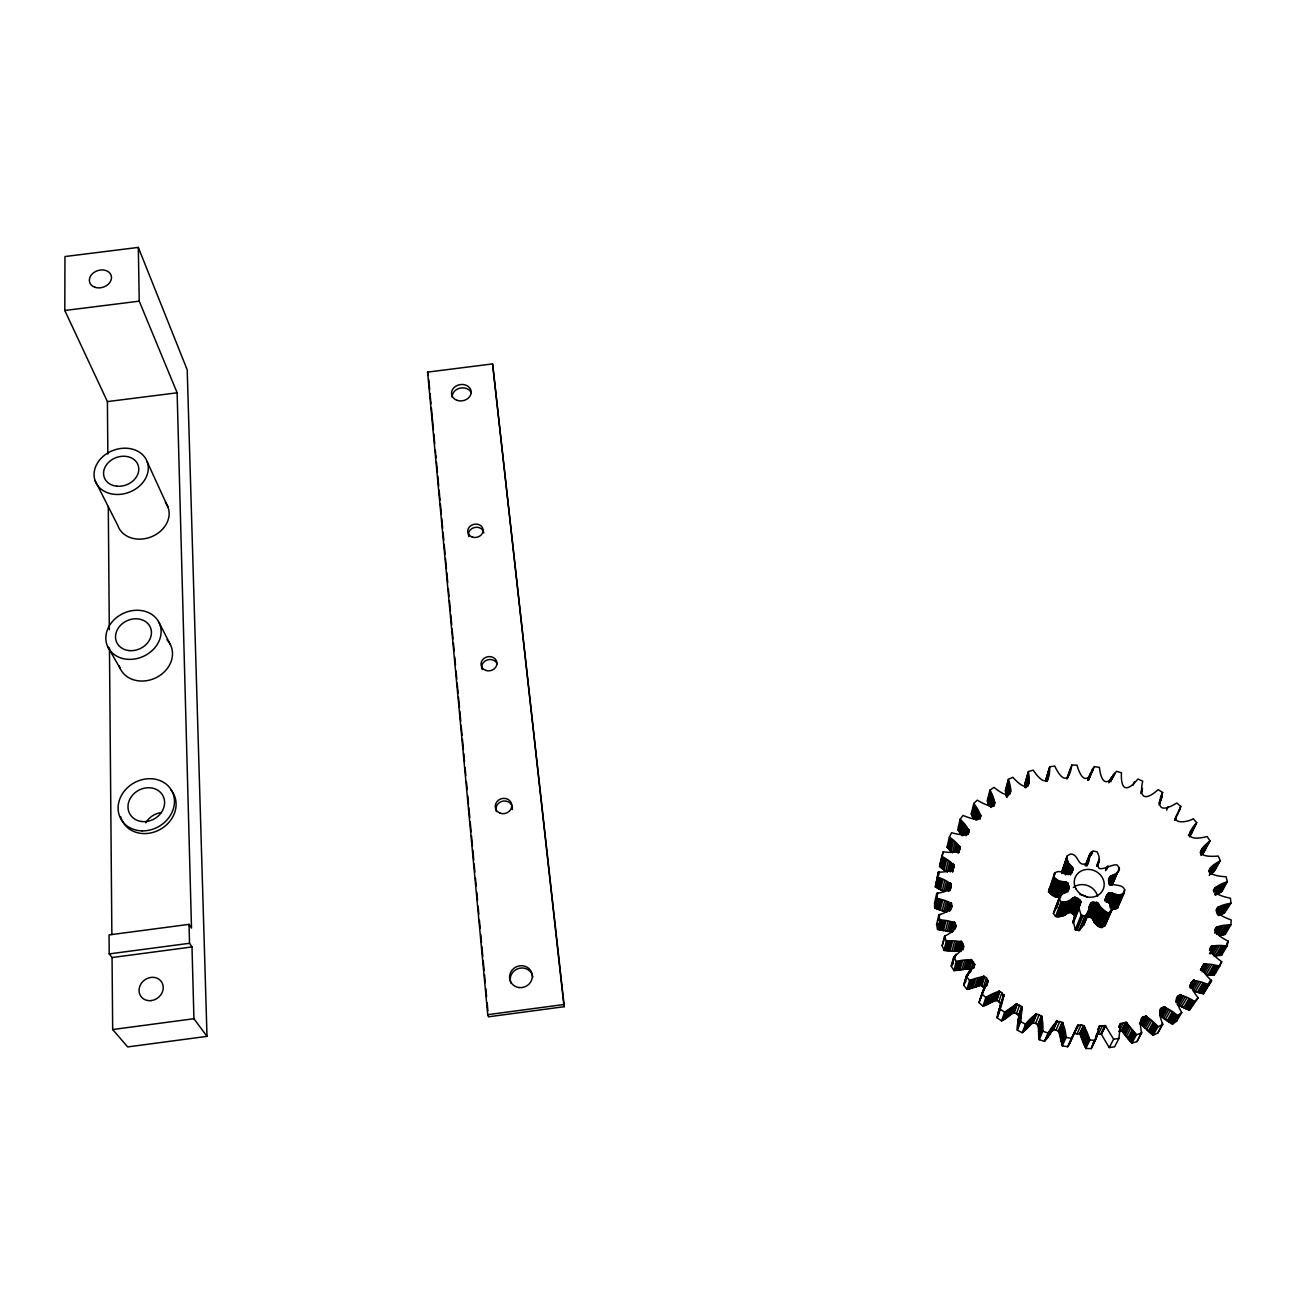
<?xml version="1.0" encoding="UTF-8"?>
<svg xmlns="http://www.w3.org/2000/svg" width="1296" height="1296" viewBox="0 0 1296 1296"><rect width="100%" height="100%" fill="white"/><g stroke="black" fill="none" stroke-linecap="round" stroke-linejoin="round"><path stroke-width="1.5" d="M1067.272 855.83L1061.683 872.807L1067.272 855.83L1070.415 854.032C1078.337 853.74 1077.462 865.793 1084.622 863.978C1092.074 864.076 1085.756 852.995 1093.387 851.002L1097.161 851.877L1098.992 856.235L1099.381 860.317L1097.258 865.858M107.843 454.086L107.406 401.598L64.8 310.489L64.962 256.543L138.316 247.406L187.207 369.83L207.004 1036.363L127.688 1046.925L112.671 1029.542L112.055 957.533L109.204 953.905L109.058 934.902L189.022 924.356L191.5 928.098L177.131 392.801L139.239 301.158L138.316 247.406M1102.394 1025.735L1098.198 1034.257L1101.389 1034.321L1109.246 1047.589L1113.604 1039.181L1105.277 1025.573L1099.381 1025.995L1096.74 1036.816L1091.281 1048.594L1085.837 1048.48L1089.904 1040.105C1080.734 1010.848 1076.409 1029.089 1067.71 1046.747L1062.299 1045.823C1060.436 1027.42 1053.859 1023.743 1044.495 1041.401L1039.262 1039.684C1040.526 1020.989 1034.224 1017.328 1022.252 1032.685L1017.328 1030.239L1017.976 1020.616L1021.718 1006.571L1016.599 1003.865L1004.627 1012.241L1001.565 1020.892L997.078 1017.765C1004.854 1000.01 998.665 996.3 982.984 1006.328L979.047 1002.618C983.826 985.705 998.989 969.473 969.57 980.473L966.233 976.244C980.149 961.567 974.09 957.015 956.318 961.502L953.71 956.902C970.024 944.671 964.564 939.406 946.323 941.139L944.509 936.295C962.653 926.867 958.23 920.905 939.811 919.901L938.822 914.944C958.133 908.545 955.217 902.048 936.878 898.371L936.716 893.414C956.545 890.077 955.476 883.37 937.559 877.036L938.223 872.192C957.922 871.852 958.927 865.388 941.771 856.413L943.229 851.812C962.264 854.258 965.342 848.507 949.385 837.005L951.588 832.745C969.521 837.686 974.462 833.085 960.142 819.218L963.058 815.395C979.582 822.571 985.981 819.412 973.798 803.471L977.314 800.167C992.234 809.287 999.605 807.7 989.982 790.106L994.032 787.385C1007.17 798.206 1015.027 798.125 1008.32 779.382L1012.808 777.308C1024.051 789.669 1031.94 790.852 1028.376 771.541L1033.204 770.148C1042.421 783.886 1050.003 786.008 1049.711 766.73L1054.75 766.066C1061.78 781.051 1068.908 783.675 1071.824 765.077L1076.976 765.142C1081.593 781.213 1088.316 783.967 1094.229 766.6L1099.381 767.394C1101.357 784.307 1107.821 786.947 1116.423 771.266L1121.445 772.789C1120.538 790.236 1127.018 792.634 1137.904 779.009L1142.699 781.213C1138.698 798.79 1145.421 800.993 1158.187 789.653L1162.642 792.504C1155.416 809.676 1162.544 811.912 1176.784 803.002L1180.786 806.42L1178.971 811.426M1039.262 1039.684L1042.762 1031.227C1044.025 1012.322 1037.642 1008.661 1025.557 1024.164L1022.252 1032.685M1099.3 860.755C1093.468 876.793 1111.271 863.233 1117.136 864.983L1119.371 868.045C1119.938 875.885 1107.157 873.617 1109.749 880.551C1110.834 887.825 1121.882 882.414 1124.717 889.85L1124.069 893.333C1118.48 898.889 1110.802 888.862 1107.043 895.099C1102.297 900.655 1114.771 903.96 1111.433 911.104L1108.258 912.951C1102.005 911.185 1090.244 891.146 1089.968 909.727L1083.667 925.101L1079.033 930.593L1075.275 929.702L1073.185 920.727L1080.751 901.627C1075.113 891.243 1069.022 905.11 1061.068 901.708L1058.864 898.598C1058.362 890.725 1071.144 892.976 1068.665 886.01C1067.645 878.737 1056.613 884.164 1053.859 876.744L1054.539 873.293C1059.982 868.028 1067.078 877.003 1071.112 872.078C1077.089 866.716 1064.875 863.946 1067.24 857.45M1017.328 1030.239L1020.568 1021.685L1022.22 1007.413M1028.198 776.855L1025.055 787.628L1025.233 782.363L1028.376 771.541M1141.614 1033.155L1136.511 1034.694L1126.127 1022.317L1123.34 1022.917L1118.902 1031.47L1122.223 1031.227L1131.894 1043.134L1136.948 1041.611L1141.614 1033.155C1137.337 1011.852 1145.437 1012.565 1158.025 1026.74L1162.723 1024.439C1155.076 1004.076 1162.771 1003.072 1177.562 1015.546L1181.725 1012.549C1171.114 993.805 1177.805 990.954 1194.62 1001.468L1198.168 997.839C1185.095 981.218 1190.182 976.633 1208.779 984.863L1211.598 980.732C1196.662 966.573 1199.642 960.579 1219.682 966.233L1221.707 961.681C1205.474 950.195 1206.074 943.277 1227.085 946.048L1228.284 941.22C1211.274 932.456 1209.46 925.214 1230.86 924.858L1231.2 919.885C1213.817 913.793 1209.8 906.811 1230.941 903.215L1230.439 898.209C1213.007 894.726 1207.224 888.473 1227.377 881.653L1226.065 876.76C1208.844 875.804 1201.829 870.539 1220.33 860.738L1218.24 856.04C1201.424 857.563 1193.762 853.367 1210.01 840.926L1207.192 836.552C1190.992 840.537 1183.199 837.281 1196.71 822.685L1193.26 818.748C1187.152 822.766 1169.251 824.483 1178.21 813.078M1075.275 929.702L1081.139 915.138L1078.871 907.897L1080.751 901.627M1085.562 917.681C1094.569 913.793 1093.387 927.401 1101.924 927.547L1105.034 925.733L1104.84 921.796M1136.948 1041.611L1141.679 1031.924M1109.246 1047.589L1114.56 1046.86L1118.966 1038.469L1120.343 1023.824L1123.34 1022.917M982.984 1006.328L985.802 997.547C1010.912 981.817 1002.926 1001.776 997.078 1017.765M946.274 881.701L943.974 891.535L935.356 886.918L938.223 872.192M1060.76 897.237L1054.669 896.573L1048.513 891.826L1054.539 873.293M1018.899 1016.761C1014.476 1006.765 1007.494 1019.11 1001.565 1020.892M1083.667 925.101L1090.033 908.075M1117.557 894.888L1111.093 909.743L1117.492 908.221L1117.557 904.154M948.105 861.241L945.805 871.268L939.535 866.489L941.771 856.413M935.356 886.918L937.559 877.036M943.229 851.812L939.535 866.489M938.66 875.205L939.389 871.9M940.459 867.267L942.694 857.207M936.392 887.566L938.612 877.684M941.431 868.077L943.682 858.017M937.494 888.23L939.713 878.348M936.716 893.414L934.529 903.15L934.675 908.059L945.497 911.817L947.813 902.146M953.386 841.25L951.021 851.456L947.068 847.244L949.385 837.005M942.354 868.806L944.622 858.762M938.531 888.829L940.766 878.963M947.846 848.135L950.162 837.896M936.052 900.736L937.818 892.944M943.261 869.503L945.545 859.459M934.675 908.059L936.878 898.371M948.672 849.058L951.005 838.82M939.535 889.396L941.787 879.53M944.136 870.134L946.436 860.09M935.809 908.561L938.029 898.873M949.482 849.901L951.815 839.678M940.507 889.915L942.775 880.049M950.26 850.711L952.609 840.488M936.992 909.063L939.227 899.375M942.322 890.806L944.606 880.956M938.126 909.517L940.361 899.829M947.311 872.224L949.644 862.213M960.142 819.218L957.728 829.618L962.167 835.807L964.645 825.455M939.211 909.938L941.463 900.25M952.479 852.8L954.86 842.611M958.343 830.606L960.773 820.206M954.423 922.298L952.009 931.775L937.559 929.41L936.587 924.485L938.822 914.944M949.061 871.349L951.021 863.006M940.248 910.31L942.516 900.623M954.229 852.25L956.221 843.761M959.024 831.611L961.454 821.227M938.482 920.047L939.827 914.312M945.918 890.158L947.765 882.284M950.26 871.981L952.22 863.638M959.672 832.55L962.118 822.182M955.849 851.521L957.452 844.733M937.559 929.41L939.811 919.901M960.32 833.458L962.782 823.09M942.192 910.942L944.492 901.271M951.669 870.815L953.257 864.14M947.198 890.627L949.061 882.754M951.977 870.993L953.564 864.319M952.22 871.171L953.807 864.513M960.952 834.284L963.414 823.932M952.414 871.349L954.002 864.691M956.934 852.298L958.538 845.51M938.758 929.75L941.009 920.257M952.528 871.528L954.115 864.853M952.528 872.03L954.164 865.161M948.283 890.968L950.162 883.111M948.623 891.113L950.503 883.256M943.942 911.428L946.258 901.773M957.857 852.93L959.477 846.158M948.883 891.259L950.778 883.402M958.538 851.472L959.753 846.385M940.005 930.074L942.289 920.581M949.563 889.445L951.134 883.694M958.473 852.881L959.963 846.596M949.806 890.109L951.232 883.985M958.91 851.877L960.125 846.79M958.91 852.541L960.206 846.968M950.146 890.368L951.086 886.448M963.738 835.385L965.812 826.767M941.188 930.366L943.488 920.873M965.196 834.786L966.865 827.901M942.338 930.625L944.638 921.132M946.825 912.076L949.174 902.421M966.152 835.693L967.82 828.824M976.261 808.526L973.669 819.023L971.222 814.018L973.798 803.471M943.423 930.836L945.74 921.359M948.429 910.343L950.308 902.615M971.676 815.054L974.252 804.524M948.769 910.44L950.665 902.713M967.383 834.721L968.647 829.57M949.077 910.537L950.956 902.81M972.178 816.14L974.754 805.626M968.031 833.263L968.873 829.829M949.304 910.667L951.199 902.939M968.209 833.506L969.181 830.282M949.466 910.796L951.523 903.344M968.225 834.381L969.246 830.477M972.68 817.144L975.256 806.63M949.644 911.282L951.539 903.571M973.166 818.116L975.758 807.602M945.448 931.192L947.781 921.699M950.843 909.695L951.782 905.839M959.396 951.232L943.99 950.438L942.192 945.643L944.509 936.295M945.4 935.501L942.192 945.643M975.062 818.926L977.233 810.178M947.246 931.419L949.612 921.942M975.969 820.352L978.156 811.636M943.99 950.438L946.323 941.139M948.834 931.581L951.215 922.088M977.281 819.85L979.031 812.867M945.221 950.6L947.57 941.301M978.496 819.137L979.825 813.904M950.195 931.646L952.592 922.169M979.63 818.246L980.505 814.763M979.825 818.521L980.845 815.297M946.517 950.746L948.883 941.447M951.329 931.678L953.743 922.201M980.068 819.202L980.926 815.524M951.701 931.711L954.115 922.234M952.252 931.873L954.666 922.396M947.732 950.859L950.098 941.56M952.447 931.97L954.86 922.493M953.176 930.544L955.055 922.752M989.982 790.106L987.244 800.766L988.832 805.982L991.586 795.355M948.899 950.94L951.28 941.641M954.779 928.989L955.751 925.214M987.52 801.835L990.257 791.192M987.844 802.969L990.581 792.326M950 951.005L952.398 941.706M988.168 804.022L990.905 793.379M988.492 805.027L991.246 794.399M1218.888 946.372L1213.429 955.687L1221.529 955.346L1222.144 952.965M952.058 951.053L954.472 941.755M989.966 805.95L992.282 797.121M990.646 807.489L992.963 798.66M953.872 951.021L956.318 941.722M991.764 807.035L993.611 799.988M992.833 806.404L994.226 801.106M973.118 962.005L970.461 971.109L968.274 968.663L953.856 970.607L951.28 966.055L953.71 956.902M955.46 950.94L957.922 941.625M993.838 805.561L994.777 802.046M994.081 806.144L994.923 802.354M951.28 966.055L954.455 955.978M952.009 965.147L955.249 955.022M956.804 950.81L959.283 941.495M955.022 957.825L956.011 954.148M957.922 950.665L960.417 941.366M958.295 950.648L960.79 941.35M958.603 950.665L961.114 941.366M958.862 950.713L961.373 941.414M959.072 950.794L961.567 941.495M953.856 970.607L956.318 961.502M959.299 951.021L961.907 941.933M955.087 970.591L957.566 961.47M960.887 951.523L962.896 944.104M956.383 970.542L958.878 961.421M1008.32 779.382L1005.388 790.139L1006.474 797.234L1009.422 786.542M1005.485 791.224L1008.418 780.484M1005.615 792.358L1008.547 781.634M1005.761 793.427L1008.693 782.703M962.928 949.952L963.932 946.242M957.598 970.477L960.109 961.357M1005.923 794.464L1008.855 783.756M1006.101 795.436L1009.033 784.728M958.765 970.38L961.276 961.276M1007.381 797.04L1009.843 788.146M959.866 970.283L962.393 961.162M1008.806 794.869L1010.281 789.539M1009.714 794.27L1010.702 790.706M961.891 970.024L964.435 960.903M1093.824 1041.206L1093.289 1043.118L1097.437 1034.694M963.673 969.716L966.249 960.595M965.212 969.392L967.804 960.271M966.524 969.068L969.133 959.931M967.61 968.76L970.218 959.623M967.966 968.695L970.574 959.558M968.274 968.663L970.898 959.526M986.175 978.464L983.356 987.422L980.797 985.284L966.946 989.415L963.657 985.219L966.233 976.244M968.533 968.679L971.158 959.542M963.657 985.219L966.816 975.208M968.744 968.711L971.368 959.591M965.358 981.331L967.432 974.138M969.003 968.906L971.644 959.785M966.994 976.73L968.031 973.134M969.133 969.116L971.773 959.98M967.594 975.791L968.647 972.194M968.193 974.916L969.23 971.303M969.343 973.328L970.38 969.716M1025.152 783.432L1028.295 772.627M970.412 971.968L971.465 968.339M1025.087 784.566L1028.23 773.761M1025.055 785.635L1028.198 774.83M1025.039 786.656L1028.182 775.867M1025.654 787.644L1028.279 778.669M966.946 989.415L969.57 980.473M973.426 967.642L974.495 964.013M1026.335 787.466L1028.441 780.289M973.636 967.982L974.705 964.337M973.588 968.339L974.705 964.516M1027.582 785.295L1028.635 781.715M1027.809 786.494L1028.862 782.93M968.161 989.204L970.801 980.262M969.424 988.961L972.081 980.019M970.607 988.702L973.28 979.76M971.741 988.443L974.414 979.501M972.81 988.168L975.499 979.225M974.754 987.617L977.459 978.658M976.455 987.034L979.177 978.075M977.913 986.483L980.667 977.508M979.144 985.948L981.898 976.973M980.149 985.478L982.919 976.504M980.489 985.365L983.275 976.374M980.797 985.284L983.567 976.309M981.056 985.252L983.842 976.277M981.266 985.268L984.053 976.293M981.558 985.43L984.361 976.455M1049.711 766.73L1045.597 780.775L1049.436 767.783M981.72 985.608L984.506 976.633M1045.823 780.921L1048.788 770.942M1046.164 780.889L1048.415 773.68M1046.617 780.694L1048.302 775.283M1047.136 780.289L1048.253 776.693M1175.909 816.982L1174.873 820.093L1180.105 808.558M1047.152 781.504L1048.286 777.908M979.047 1002.618L982.627 991.489M983.502 989.366L979.857 1000.334M980.716 998.212L983.923 988.394M984.798 986.612L981.137 997.256M983.939 990.419L985.624 985.073M985.3 987.325L986.418 983.761M986.013 986.24L987.876 980.262M986.418 985.932L988.119 980.57M986.45 986.305L988.168 980.748M984.134 1005.923L986.969 997.142M985.349 1005.502L988.184 996.705M986.467 1005.064L989.318 996.284M987.536 1004.627L990.403 995.83M988.524 1004.189L991.408 995.393M990.338 1003.347L993.254 994.534M991.926 1002.505L994.842 993.692M1070.188 769.046L1066.883 779.009L1071.824 765.077M993.254 1001.727L996.203 992.914M1067.499 778.199L1068.698 774.603M994.372 1001.014L997.321 992.185M995.296 1000.382L998.244 991.553M995.603 1000.22L998.568 991.375M995.879 1000.091L998.86 991.262M996.138 1000.026L999.103 991.181M996.349 1000.01L999.329 991.165M996.673 1000.123L999.637 991.278M996.851 1000.269L999.832 991.44M998.762 1001.857L1001.776 993.028M982.206 992.671L981.817 993.805L985.802 997.547M1091.281 1048.594L1092.965 1044.155M1000.706 1003.396L1003.736 994.583M998.779 1010.167L1004.044 994.858M998.244 1012.063L1004.108 995.02M997.726 1014.201L1004.125 995.231M997.499 1015.351L1000.48 1006.652M997.272 1016.582L1000.269 1007.899M1002.65 1020.325L1005.696 1011.674M1087.83 780.192L1090.001 774.166M1048.513 891.826L1055.3 872.986M1088.089 779.917L1090.649 772.708M1088.251 780.127L1091.929 770.245M1003.752 1019.693L1006.83 1011.058M1088.591 780.224L1092.447 769.354M1049.063 892.442L1054.426 877.36M1089.774 777.503L1092.998 768.447M1092.317 771.12L1093.613 767.491M1004.773 1019.093L1007.867 1010.443M1049.695 893.074L1055.074 878.008M1050.327 893.657L1055.705 878.607M1005.745 1018.494L1008.839 1009.843M1006.652 1017.911L1009.762 1009.244M1050.943 894.191L1056.337 879.142M1073.963 919.706C1076.458 904.106 1061.813 919.139 1055.576 916.466L1053.405 913.388L1055.738 908.836M1051.558 894.677L1056.953 879.628M1008.288 1016.777L1011.415 1008.094M1052.125 895.099L1057.552 880.049M1052.692 895.487L1058.119 880.438M1009.697 1015.708L1012.84 1007.024M1061.683 871.981L1067.24 856.607M1053.227 895.811L1058.67 880.778M1061.732 873.601L1067.272 858.26M1053.745 896.103L1059.188 881.086M1010.88 1014.719L1014.039 1006.02M1062.412 872.645L1067.353 859.005M1062.509 873.358L1067.45 859.734M1011.852 1013.828L1015.027 1005.129M1063.238 872.305L1067.564 860.398M1054.669 896.573L1060.128 881.539M1063.384 872.921L1067.71 861.03M1012.646 1013.067L1015.821 1004.351M1063.53 873.504L1067.872 861.597M1012.921 1012.856L1016.356 1003.963M1064.324 872.338L1068.034 862.132M1055.462 896.897L1060.938 881.879M1013.423 1012.581L1016.599 1003.865M1013.618 1012.532L1016.809 1003.817M1056.078 897.091L1061.554 882.074M1064.68 873.229L1068.39 863.055M1013.958 1012.597L1017.149 1003.882M1014.169 1012.727L1017.344 1003.995M1056.548 897.205L1062.04 882.187M1065.037 873.974L1068.763 863.8M1065.344 874.508L1069.087 864.335M1057.18 897.075L1062.688 882.058M1065.62 874.897L1069.362 864.724M1057.876 896.994L1063.4 881.977M1066.835 873.536L1069.945 865.064M1058.54 896.945L1064.065 881.928M1067.434 873.941L1070.545 865.469M1059.156 896.962L1064.696 881.944M1016.307 1014.007L1019.515 1005.307M1053.405 913.388L1059.448 897.091M1054.312 911.169L1065.296 881.993M1067.969 874.346L1071.095 865.89M1056.062 907.492L1060.873 894.499M1056.094 908.383L1065.83 882.09M1068.439 874.768L1071.565 866.295M1058.524 902.389L1056.451 907.961L1057.115 907.297M1061.456 895.358L1066.333 882.22M1069.459 873.488L1071.97 866.732M1062.607 893.657L1066.786 882.398M1069.799 873.909L1072.31 867.137M1070.075 874.33L1072.586 867.559M1062.995 893.851L1067.175 882.592M1070.285 874.719L1072.796 867.964M1064.016 892.199L1067.515 882.819M1070.464 874.816L1072.942 868.352M1018.478 1015.27L1021.718 1006.571M1064.308 892.442L1067.791 883.062M1071.517 873.326L1073.039 868.709M1055.576 916.466L1061.068 901.708M1064.518 892.701L1068.017 883.321M1071.679 873.034L1073.039 869.373M1018.802 1015.497L1022.058 1006.798M1064.68 892.976L1068.179 883.597M1018.899 1015.643L1022.204 1007.17M1065.49 891.421L1068.293 883.921M1056.402 916.547L1061.926 901.805M1018.591 1017.814L1021.847 1009.147M1018.283 1019.093L1021.523 1010.443M1065.717 892.831L1068.52 885.346M1017.976 1020.616L1021.216 1011.965M1066.559 891.616L1068.665 886.01M1017.716 1022.366L1020.956 1013.731M1057.309 916.612L1062.85 901.87M1066.721 892.28L1068.827 886.675M1017.506 1024.342L1020.73 1015.74M1058.168 916.645L1063.724 901.903M1017.425 1025.411L1020.649 1016.825M1108.825 782.849L1110.186 779.269M1067.839 891.794L1069.249 888.068M1109.554 781.666L1110.915 778.07M1017.36 1026.562L1020.6 1017.976M1058.978 916.645L1064.551 901.903M1110.445 780.338L1111.806 776.725M1017.328 1027.744L1020.551 1019.174M1110.85 780.694L1112.891 775.283M1059.755 916.596L1065.328 901.854M1110.769 781.731L1113.491 774.522M1017.311 1029.024L1020.551 1020.454M1112.114 779.139L1114.171 773.728M1060.452 916.547L1066.041 901.789M1113.507 776.515L1114.884 772.918M1061.116 916.45L1066.721 901.708M1061.732 916.353L1067.337 901.611M1062.299 916.24L1067.92 901.481M1063.238 915.98L1068.876 901.222M1064.016 915.689L1069.67 900.931M1064.567 915.43L1070.237 900.671M1064.972 915.203L1070.966 899.91M1065.668 914.15L1071.355 899.375M1066.073 913.68L1071.76 898.889M1066.495 913.275L1072.181 898.484M1066.916 912.935L1072.618 898.128M1085.157 865.696L1089.158 855.603M1067.337 912.643L1073.039 897.836M1085.481 865.404L1089.758 854.663M1067.758 912.416L1073.477 897.61M1085.756 865.582L1090.535 853.643M1068.179 912.254L1073.898 897.448M1086.566 864.529L1088.543 859.426M1089.693 856.543L1091.021 853.108M1068.584 912.141L1074.303 897.334M1086.696 865.728L1091.54 852.574M1068.973 912.092L1074.708 897.286M1087.344 864.578L1088.672 861.176M1090.795 855.457L1092.123 852.023M1087.036 865.922L1088.608 861.662M1091.443 854.906L1092.771 851.472M1069.33 912.092L1075.081 897.286M1023.208 1031.956L1026.513 1023.419M1069.67 912.141L1075.421 897.334M1069.994 912.254L1075.745 897.448M1024.196 1031.179L1027.517 1022.625M1070.302 912.416L1076.053 897.626M1025.087 1030.417L1028.425 1021.864M1025.946 1029.672L1029.283 1021.102M1071.517 913.356L1077.3 898.549M1026.74 1028.943L1030.093 1020.373M1072.1 913.761L1077.899 898.97M1028.149 1027.55L1031.519 1018.98M1072.699 914.15L1078.515 899.359M1029.348 1026.27L1032.734 1017.684M1030.336 1025.104L1033.738 1016.501M1031.146 1024.067L1034.548 1015.448M1074.028 914.927L1079.86 900.153M1074.303 915.138L1080.135 900.38M1031.794 1023.176L1035.439 1014.282M1074.514 915.397L1080.362 900.623M1089.968 909.727L1084.963 916.045L1079.033 930.593M1032.248 1022.706L1035.666 1014.088M1074.692 915.689L1080.524 900.914M1032.458 1022.56L1036.071 1013.861M1074.821 916.013L1080.67 901.255M1032.993 1022.495L1036.411 1013.877M1073.056 921.764L1080.783 902.032M1033.22 1022.593L1036.638 1013.974M1073.056 922.558L1080.767 902.47M1073.12 923.513L1078.952 908.852M1097.388 864.043L1099.429 858.94M1096.853 865.679L1098.522 861.759M1096.87 866.327L1099.429 859.734M1035.536 1023.565L1038.987 1014.946M1132.979 785.36L1134.421 781.763M1037.869 1024.504L1041.336 1015.886M1076.198 929.945L1082.095 915.381M1038.226 1024.666L1041.709 1016.064M1038.339 1024.812L1041.822 1016.21M1038.436 1025.006L1041.984 1016.663M1038.533 1025.573L1042.016 1016.971M1077.138 930.188L1083.035 915.64L1084.963 916.045M1038.533 1025.93L1042.016 1017.344M1038.42 1027.031L1041.903 1018.462M1038.323 1028.376L1041.806 1019.806M1038.274 1029.931L1041.773 1021.378M1079.649 930.107L1085.594 915.559M1088.948 907.265L1090.454 903.587M1038.307 1031.729L1041.806 1023.192M1089.191 907.022L1090.973 903.15M1088.996 908.545L1091.264 903.02M1086.323 915.835L1091.605 902.939M1083.861 922.072L1086.129 916.58M1087.619 912.902L1089.871 907.411M1038.436 1033.738L1041.935 1025.233M1105.553 870.685L1106.93 867.299M1038.533 1034.84L1042.033 1026.335M1084.12 923.805L1090.228 908.707M1106.249 869.632L1107.643 866.246M1106.654 869.405L1108.048 866.02M1087.069 917.568L1093.127 902.842M1038.679 1035.99L1042.162 1027.501M1087.749 917.487L1093.824 902.761M1038.841 1037.189L1042.34 1028.7M1088.446 917.39L1094.521 902.648M1039.036 1038.469L1042.535 1029.996M1141.063 791.953L1142.537 788.389M1140.853 793.541L1142.327 789.977M1089.887 917.098L1095.995 902.356M1090.244 917.082L1096.351 902.34M1090.568 917.131L1096.691 902.389M1090.908 917.244L1097.032 902.502M1091.232 917.406L1097.372 902.664M1091.572 917.633L1097.712 902.891M1091.896 917.908L1098.052 903.182M1092.22 918.248L1098.376 903.523M1108.436 880.033L1109.83 876.679M1092.528 918.653L1098.684 903.928M1108.777 879.757L1110.186 876.404M1108.469 881.183L1110.591 876.145M1092.803 919.107L1098.976 904.397M1108.939 880.956L1111.045 875.918M1093.063 919.625L1099.235 904.9M1108.76 882.43L1111.579 875.707M1093.306 920.176L1099.478 905.483M1108.647 883.937L1112.179 875.545M1093.5 920.792L1099.672 906.098M1067.321 777.973L1068.196 775.964M1093.662 921.456L1099.834 906.779M1109.279 883.807L1112.827 875.416M1093.759 922.088L1099.948 907.411M1109.975 883.71L1113.523 875.318M1094.035 922.477L1100.223 907.799M1109.943 885.346L1114.187 875.27M1110.332 885.119L1114.592 875.027M1044.495 1041.401C1050.991 1024.585 1063.481 1008.434 1066.09 1037.432L1062.299 1045.823M1094.456 922.963L1100.66 908.302M1110.818 884.779L1115.078 874.687M1045.305 1040.526L1048.885 1032.07M1105.067 899.327L1106.638 895.617M1111.417 884.261L1115.694 874.168M1095.055 923.578L1101.276 908.917M1104.678 900.655L1107.416 894.548M1111.352 885.281L1116.358 873.488M1046.131 1039.586L1049.728 1031.114M1104.986 900.785L1108.355 893.106M1111.709 884.86L1117.071 872.613M1105.456 900.364L1108.615 892.928M1112.422 883.904L1117.427 872.111M1046.893 1038.679L1050.489 1030.223M1112.049 885.038L1117.784 871.544M1105.747 900.218L1108.906 892.782M1112.341 884.747L1119.371 868.045M1047.605 1037.804L1051.202 1029.332M1095.833 924.259L1102.054 909.614M1106.087 900.121L1109.263 892.685M1048.253 1036.962L1051.866 1028.473M1106.492 900.072L1109.651 892.636M1096.303 924.615L1102.54 909.986M1049.404 1035.358L1053.032 1026.853M1106.12 901.935L1110.089 892.636M1106.59 901.984L1110.559 892.685M1050.359 1033.884L1054.782 1024.034M1096.837 925.004L1103.074 910.359M1051.753 1031.405L1056.062 1021.556M1107.092 902.081L1111.061 892.782M1052.595 1029.883L1056.434 1021.135M1097.404 925.376L1103.657 910.748M1052.968 1029.591L1056.629 1021.037M1053.292 1029.559L1056.953 1020.989M1107.626 902.243L1111.612 892.944M1053.518 1029.623L1057.196 1021.054M1098.036 925.749L1104.305 911.137M1108.177 902.47L1112.162 893.171M1108.76 902.745L1112.762 893.446M1098.716 926.138L1105.002 911.525M1109.36 903.085L1113.361 893.786M1099.462 926.527L1105.763 911.898M1109.975 903.474L1113.977 894.191M1100.272 926.883L1106.573 912.287M1055.948 1030.239L1059.642 1021.685M1109.716 905.742L1114.528 894.596M1110.186 905.855L1115.014 894.71M1101.13 927.239L1107.448 912.643M1110.024 907.816L1115.662 894.823M1101.924 927.547L1108.258 912.951M1110.883 907.88L1116.536 894.888M1105.018 923.287L1106.622 919.609M1109.003 914.117L1110.607 910.456M1058.395 1030.822L1062.121 1022.269M1105.067 924.097L1110.656 911.282M1160.309 797.85L1162.642 792.504M1215.211 973.102L1216.183 970.85M1058.783 1030.936L1062.509 1022.398M1105.067 924.939L1111.45 910.31M1111.66 909.711L1118.156 894.856M1058.913 1031.065L1062.769 1022.706M1105.034 925.733L1111.433 911.104M1160.779 798.271L1162.334 794.723M1059.14 1031.486L1062.866 1022.949M1112.292 909.646L1118.788 894.791M1159.045 802.872L1162.139 795.776M1059.221 1031.794L1062.947 1023.257M1160.39 800.345L1161.929 796.797M1059.269 1032.151L1063.012 1023.613M1112.94 909.549L1119.452 894.694M1159.402 803.066L1161.718 797.753M1158.932 804.8L1161.265 799.502M1113.637 909.436L1120.149 894.564M1059.35 1033.285L1063.093 1024.763M1114.382 909.257L1120.91 894.402M1059.48 1034.629L1063.222 1026.124M1115.127 909.063L1121.672 894.191M1059.707 1036.201L1063.449 1027.712M1115.937 908.804L1122.482 893.932M1118.853 903.118L1124.717 889.85M1116.747 908.512L1123.324 893.641M1060.047 1037.999L1063.789 1029.51M1117.492 908.221L1124.069 893.333M1060.501 1040.008L1064.259 1031.535M1060.792 1041.077L1064.551 1032.637M1061.116 1042.211L1064.875 1033.787M1061.473 1043.393L1065.247 1034.969M1166.643 810.081L1168.231 806.566M1061.878 1044.641L1065.668 1036.233M1067.71 1046.747L1077.608 1025.46M1068.358 1045.759L1072.861 1036.265M1073.687 1033.981L1077.916 1025.12M1069.589 1043.669L1078.223 1025.023M1073.849 1033.771L1078.466 1025.055M1174.484 820.238L1180.786 806.42M1074.546 1033.576L1077.025 1033.835L1080.977 1025.314M1077.025 1033.835L1079.503 1034.046L1083.488 1025.525M1079.503 1034.046L1083.893 1025.59L1080.054 1034.208L1085.837 1048.48M1080.2 1034.386L1084.201 1025.865M1080.346 1034.613L1084.331 1026.092M1080.475 1034.905L1084.477 1026.383M1080.605 1035.261L1084.59 1026.74M1080.864 1036.379L1084.865 1027.874M1081.22 1037.707L1085.222 1029.218M1081.706 1039.246L1085.708 1030.774M1082.322 1040.98L1086.34 1032.539M1083.116 1042.924L1087.133 1034.483M1083.569 1043.96L1087.603 1035.536M1084.072 1045.046L1088.122 1036.638M1084.622 1046.18L1088.672 1037.772M1085.238 1047.362L1089.288 1038.971M1188.562 835.564L1190.23 832.113M1189.404 834.656L1191.073 831.222M1189.485 835.304L1191.996 830.12M1189.631 835.742L1192.984 828.824M1189.825 835.969L1194.037 827.318M1195.657 824.661L1189.517 836.876L1191.64 833.101M1191.137 834.073L1196.71 822.685M1098.004 1029.267L1099.672 1025.865M1098.247 1029.251L1099.915 1025.849M1095.881 1036.103L1098.376 1031.017M1095.493 1037.837L1097.971 1032.766M1092.593 1045.224L1097.113 1035.731M1091.734 1047.492L1096.335 1037.918M1100.66 1034.095L1104.889 1025.573M1101.049 1034.095L1105.277 1025.573M1101.211 1034.176L1105.456 1025.654M1101.389 1034.321L1105.634 1025.8M947.068 847.244L948.137 845.122M1200.145 852.622L1201.862 849.22M1201.149 851.861L1202.866 848.459M1200.533 854.323L1203.984 847.519M1200.89 854.906L1205.215 846.401M1201.311 855.311L1206.527 845.073M1207.208 844.344L1201.991 854.582L1210.01 840.926M1202.688 853.789L1208.601 842.708M1204.097 852.055L1209.346 841.801M1118.675 1027.048L1120.441 1023.629M1118.95 1026.869L1120.716 1023.451M1119.177 1026.837L1120.943 1023.403M1121.267 1030.936L1125.738 1022.382M1121.656 1030.871L1126.127 1022.317M1121.818 1030.936L1126.499 1022.495M1122.223 1031.227L1126.71 1022.674M1122.449 1031.47L1126.921 1022.917M1122.66 1031.794L1127.164 1023.241M1123.276 1032.799L1127.779 1024.261M1208.941 871.025L1210.707 867.688M1209.184 872.095L1211.841 867.073M1124.053 1033.981L1128.557 1025.46M1209.589 873.018L1213.121 866.327M1210.124 873.779L1214.546 865.404M1125.009 1035.342L1129.529 1026.837M1209.233 875.448L1216.102 864.302M1210.756 874.363L1216.912 863.671M1211.566 873.747L1217.754 863.006M1212.392 873.067L1218.613 862.277M1213.25 872.354L1219.504 861.5M1126.159 1036.865L1130.695 1028.36M1220.33 860.738L1214.125 871.576M1127.536 1038.517L1132.088 1030.028M1128.298 1039.392L1132.866 1030.919M1129.124 1040.315L1133.692 1031.843M1129.999 1041.239L1134.583 1032.782M1139.508 1023.84L1143.25 1016.955M1130.971 1042.211L1135.555 1033.771M1213.299 890.789L1215.081 887.517M1140.788 1024.682L1145.486 1016.048M1213.623 890.66L1215.405 887.387M1141.339 1024.585L1146.037 1015.967L1141.144 1024.553L1153.165 1035.261L1157.814 1032.977L1162.723 1024.439M1213.785 891.988L1216.474 887.063M1141.533 1024.682L1146.247 1016.048M1141.776 1024.828L1146.474 1016.21M1131.894 1043.134L1136.511 1034.694M1142.019 1025.039L1146.733 1016.42M1215.032 891.567L1217.722 886.642M1142.294 1025.314L1147.009 1016.696M1214.66 894.305L1219.147 886.091M1143.056 1026.238L1147.786 1017.619M1220.751 885.395L1215.324 895.261L1221.885 891.567L1227.377 881.653M1144.012 1027.307L1148.742 1018.705M1217.057 894.418L1222.501 884.536M1217.981 893.932L1223.424 884.05M1218.937 893.398L1224.396 883.516M1219.909 892.814L1225.384 882.932M1145.162 1028.522L1149.908 1019.936M1220.929 892.183L1226.405 882.284M1146.539 1029.866L1151.318 1021.28M1148.143 1031.308L1152.938 1022.755M1159.628 1011.479L1161.589 1007.996M1216.069 910.278L1217.884 907.054M1216.296 911.72L1219.001 906.892M1149.034 1032.07L1153.845 1023.516M1159.677 1013.747L1163.597 1006.765M1160.017 1013.569L1164.116 1006.603M1216.717 913.113L1220.33 906.665M1160.422 1013.634L1164.343 1006.652M1160.665 1013.747L1164.586 1006.765M1150.006 1032.847L1154.817 1024.31M1160.941 1013.926L1164.877 1006.943M1217.333 914.393L1221.869 906.325M1165.185 1007.186L1160.276 1015.902L1172.491 1024.18L1176.622 1021.216L1181.725 1012.549M1151.01 1033.657L1155.838 1025.12M1219.034 913.955L1223.602 905.888M1161.167 1016.696L1166.092 1007.996M1152.112 1034.483L1156.939 1025.946M1218.127 915.575L1220.022 914.992L1225.514 905.305M1162.269 1017.619L1167.21 1008.936M1220.022 914.992L1226.534 904.964M1153.165 1035.261L1158.025 1026.74M1221.026 914.652L1227.604 904.576M1222.079 914.279L1228.689 904.154M1163.597 1018.672L1168.555 1009.973M1214.838 929.864L1216.652 926.705M1223.165 913.858L1229.855 903.685M1215.211 929.848L1217.025 926.672M1230.941 903.215L1224.299 913.388M1176.185 999.248L1177.87 996.316M1162.577 1023.192L1157.814 1032.977M1214.546 933.007L1218.175 926.689M1165.153 1019.79L1170.142 1011.123M1176.233 1000.674L1179.619 994.793M1176.541 1000.447L1179.911 994.567M1175.861 1001.905L1180.089 994.534M1176.088 1001.921L1180.316 994.567M1176.347 1002.002L1180.575 994.648M1215.923 932.99L1219.568 926.656M1176.655 1002.132L1180.883 994.777M1176.995 1002.326L1181.223 994.955M964.224 984.199L964.84 983.129M1166.967 1021.005L1171.957 1012.338M1216.62 934.481L1221.172 926.575M1182.244 995.636L1177.141 1004.465L1189.372 1010.232L1198.168 997.839M1209.735 949.061L1211.533 945.967M1167.955 1021.621L1172.961 1012.97M1209.589 949.401L1211.857 945.788M1218.418 934.303L1223.003 926.397M1209.427 950.405L1212.116 945.756M1209.735 950.405L1212.44 945.74M1178.372 1005.226L1183.491 996.397M1189.955 985.219L1191.688 982.222M1210.108 950.422L1212.813 945.772M1190.522 984.928L1193.13 980.44M1169.024 1022.269L1174.046 1013.618M1189.906 986.159L1193.389 980.181M1190.068 986.11L1193.551 980.116M1225.028 926.105L1219.504 935.599L1225.271 934.351L1230.86 924.858M1190.295 986.094L1193.762 980.116M1190.554 986.143L1194.037 980.149M1209.476 953.71L1213.979 945.95M1190.003 987.714L1194.361 980.246M1200.452 969.91L1204 963.835M1220.589 935.42L1226.113 925.927M1190.36 987.86L1194.718 980.375M1200.614 969.845L1204.373 963.706M1170.126 1022.917L1175.18 1014.266M1179.83 1006.069L1184.965 997.256M1201.084 969.797L1204.632 963.706M1201.392 969.845L1204.956 963.754M1221.707 935.194L1227.247 925.7M1210.869 953.888L1215.389 946.129M1201.765 969.926L1205.329 963.835M1191.445 988.378L1195.819 980.894M1222.873 934.951L1228.43 925.441M1171.325 1023.581L1176.395 1014.93M1181.531 1006.96L1186.682 998.147M1202.024 971.789L1206.479 964.192M1212.489 954.034L1217.025 946.274M1224.104 934.659L1229.677 925.15M1192.757 988.945L1197.148 981.477M1172.491 1024.18L1177.562 1015.546M1203.385 972.178L1207.856 964.564M1177.286 1018.283L1179.344 1014.817M1183.475 1007.883L1188.659 999.086M1198.719 982.109L1193.438 991.067L1203.385 993.805L1211.598 980.732M1205.005 972.567L1209.492 964.953M1215.502 955.703L1220.994 946.404M1184.544 1008.369L1189.744 999.572M1195.236 991.699L1200.533 982.741M1216.604 955.687L1222.112 946.388M1211.355 965.326L1205.96 974.446L1214.174 975.337L1219.682 966.233M1185.678 1008.839L1190.894 1000.058M1217.786 955.638L1223.311 946.339M1186.877 1009.325L1192.093 1000.544M1219.001 955.573L1224.542 946.258M1197.277 992.347L1202.607 983.389M1208.034 974.786L1213.461 965.666M1226.421 944.347L1228.284 941.22M1220.297 955.46L1225.854 946.161M1188.14 1009.795L1193.389 1001.03M1198.395 992.655L1203.741 983.713M1209.168 974.932L1214.611 965.812M1221.529 955.346L1227.085 946.048M1199.578 992.963L1204.94 984.02M1210.367 975.062L1215.826 965.957M1189.372 1010.232L1194.62 1001.468M1200.809 993.254L1206.171 984.328M1211.598 975.175L1217.074 966.071M1212.926 975.272L1218.418 966.152M1202.121 993.546L1207.516 984.62M1208.164 984.166L1210.869 979.663M1218.953 966.265L1221.707 961.681M1203.385 993.805L1208.779 984.863M965.439 982.141L966.038 981.202M952.803 964.208L953.564 963.333M971.222 814.018L972.956 812.365M936.587 924.485L937.575 923.87M1049.193 888.424L1050.748 887.825M1118.966 1038.469L1113.604 1039.181M109.204 953.905L189.524 943.277L192.002 946.955L193.93 1018.721L207.004 1036.363M112.055 957.533L192.002 946.955M112.671 1029.542L193.93 1018.721M487.733 1014.671L563.792 1004.53L564.311 1006.684L488.462 1016.809L487.733 1014.671L427.583 372.114L492.593 363.901L564.311 1006.684M64.8 310.489L139.239 301.158M107.406 401.598L177.131 392.801M1095.412 1040.218L1089.904 1040.105M1071.549 1038.355L1066.09 1037.432M1081.139 915.138L1083.035 915.64M1048.059 1032.961L1042.762 1031.227M1025.557 1024.164L1020.568 1021.685M1004.627 1012.241L1000.075 1009.082M107.779 646.785L120.236 668.623M159.068 622.598L170.473 644.809M95.013 480.46L117.79 525.463A26.73 21.902 -21 0 0 153.349 535.928A26.73 21.902 -21 0 0 165.386 502.427M147.258 461.975A27.718 22.421 -20.6 0 1 114.566 494.343A27.718 22.421 -20.6 0 1 101.704 457.699A27.718 22.421 -20.6 0 1 147.258 461.975L168.107 507.449M1176.266 1020.017L1176.622 1021.216M427.583 372.114L428.344 375.5M492.593 363.901L563.792 1004.53M428.717 379.517L429.673 389.578M430.045 393.595L430.985 403.655M431.357 407.673L433.431 429.786M433.82 433.804L434.759 443.848M435.326 449.89L436.072 457.925M436.444 461.943L437.4 472.003M437.773 476.021L438.712 486.065M439.085 490.099L440.024 500.143M440.413 504.16L441.353 514.22M441.725 518.238L442.665 528.282M443.054 532.316L443.799 540.351M444.172 544.369L445.127 554.429M445.5 558.446L446.44 568.49M446.812 572.524L447.752 582.568M448.319 588.595L449.08 596.646M449.453 600.664L450.392 610.708M450.765 614.741L451.721 624.785M452.093 628.803L453.033 638.863M453.406 642.881L454.167 650.916M454.734 656.959L455.479 664.994M456.046 671.02L456.808 679.072M457.18 683.089L458.12 693.133M458.492 697.167L459.448 707.211M459.821 711.229L460.76 721.289M461.133 725.306L462.073 735.35M462.461 739.384L463.401 749.428M463.774 753.446L464.535 761.497M465.102 767.524L465.847 775.559M466.414 781.601L467.176 789.637M467.726 795.663L468.488 803.714M468.86 807.732L469.8 817.776M470.189 821.794L471.128 831.854M471.501 835.871L472.441 845.932M472.813 849.949L473.769 859.993M474.142 864.011L474.887 872.062M475.454 878.089L476.215 886.124M476.782 892.166L477.527 900.202M478.094 906.228L478.856 914.279M479.423 920.306L480.168 928.341M480.735 934.384L481.496 942.419M481.869 946.436L482.809 956.497M483.181 960.514L484.121 970.558M484.51 974.592L485.255 982.627M485.822 988.654L486.583 996.705M487.15 1002.731L487.895 1010.767M189.022 924.356L189.524 943.277M108.281 506.574L109.318 629.726M109.463 647.903L111.861 934.562M1080.005 894.532A14.807 13.349 24.9 0 1 1087.182 897.156M1073.315 887.485A14.969 13.478 24.5 0 1 1097.615 896.378M510.932 983.129A11.437 10.838 -23.6 0 1 518.999 968.371A11.437 10.838 -23.6 0 1 532.85 977.378M452.239 397.273A9.882 8.165 -10.2 0 1 459.934 388.152A9.882 8.165 -10.2 0 1 471.274 392.737M496.433 811.604A8.311 7.598 -16 0 1 503.399 801.041A8.311 7.598 -16 0 1 512.325 809.53M482.177 669.433A8.019 7.096 -13 0 1 486.923 660.053A8.019 7.096 -13 0 1 497.162 663.795M468.86 536.576A7.76 6.642 -11.4 0 1 474.449 527.504A7.76 6.642 -11.4 0 1 483.813 532.931M166.957 639.787A27.799 23.409 -24.5 0 1 157.189 677.111A27.799 23.409 -24.5 0 1 119.135 665.755M145.897 822.798A18.419 15.989 -29.9 0 1 161.174 812.592M170.602 789.556A29.014 25.029 -29.4 0 1 159.862 829.602A29.014 25.029 -29.4 0 1 120.674 816.707M1075.955 888.797A15.228 13.673 23.9 0 0 1101.892 891.68A15.228 13.673 23.9 0 0 1089.79 869.486A15.228 13.673 23.9 0 0 1075.955 888.797M457.18 400.367A9.898 8.181 -10.2 0 0 471.161 391.424A9.898 8.181 -10.2 0 0 455.706 386.273A9.898 8.181 -10.2 0 0 457.18 400.367M519.113 987.552A11.47 10.854 -23.5 0 0 531.587 972.389A11.47 10.854 -23.5 0 0 512.131 970.088A11.47 10.854 -23.5 0 0 519.113 987.552M500.094 813.143A8.327 7.614 -15.9 0 0 511.774 804.929A8.327 7.614 -15.9 0 0 498.717 799.988A8.327 7.614 -15.9 0 0 500.094 813.143M485.66 670.388A8.051 7.112 -13 0 0 496.967 662.693A8.051 7.112 -13 0 0 484.38 658.125A8.051 7.112 -13 0 0 485.66 670.388M472.181 537.03A7.776 6.658 -11.4 0 0 483.149 529.789A7.776 6.658 -11.4 0 0 470.999 525.56A7.776 6.658 -11.4 0 0 472.181 537.03M141.88 821.534A18.905 16.313 -29.3 0 0 163.879 797.963A18.905 16.313 -29.3 0 0 133.083 794.561A18.905 16.313 -29.3 0 0 141.88 821.534M129.114 650.592A18.436 15.422 -24.1 0 0 150.757 628.349A18.436 15.422 -24.1 0 0 120.577 625.239A18.436 15.422 -24.1 0 0 129.114 650.592M116.851 486.211A18.014 14.564 -20.6 0 0 138.137 465.199A18.014 14.564 -20.6 0 0 108.556 462.38A18.014 14.564 -20.6 0 0 116.851 486.211M122.78 658.53A28.366 23.733 -24.1 0 0 160.898 628.511A28.366 23.733 -24.1 0 0 116.77 617.382A28.366 23.733 -24.1 0 0 122.78 658.53M94.948 287.291A11.291 8.732 -17.6 0 0 111.505 277.49A11.291 8.732 -17.6 0 0 94.802 271.917A11.291 8.732 -17.6 0 0 94.948 287.291M151.373 1000.577A12.62 11.129 -37.1 0 0 161.498 981.801A12.62 11.129 -37.1 0 0 140.551 984.62A12.62 11.129 -37.1 0 0 151.373 1000.577M142.123 830.882A29.095 25.094 -29.3 0 0 172.498 792.229A29.095 25.094 -29.3 0 0 124.222 791.24A29.095 25.094 -29.3 0 0 142.123 830.882"/></g></svg>
